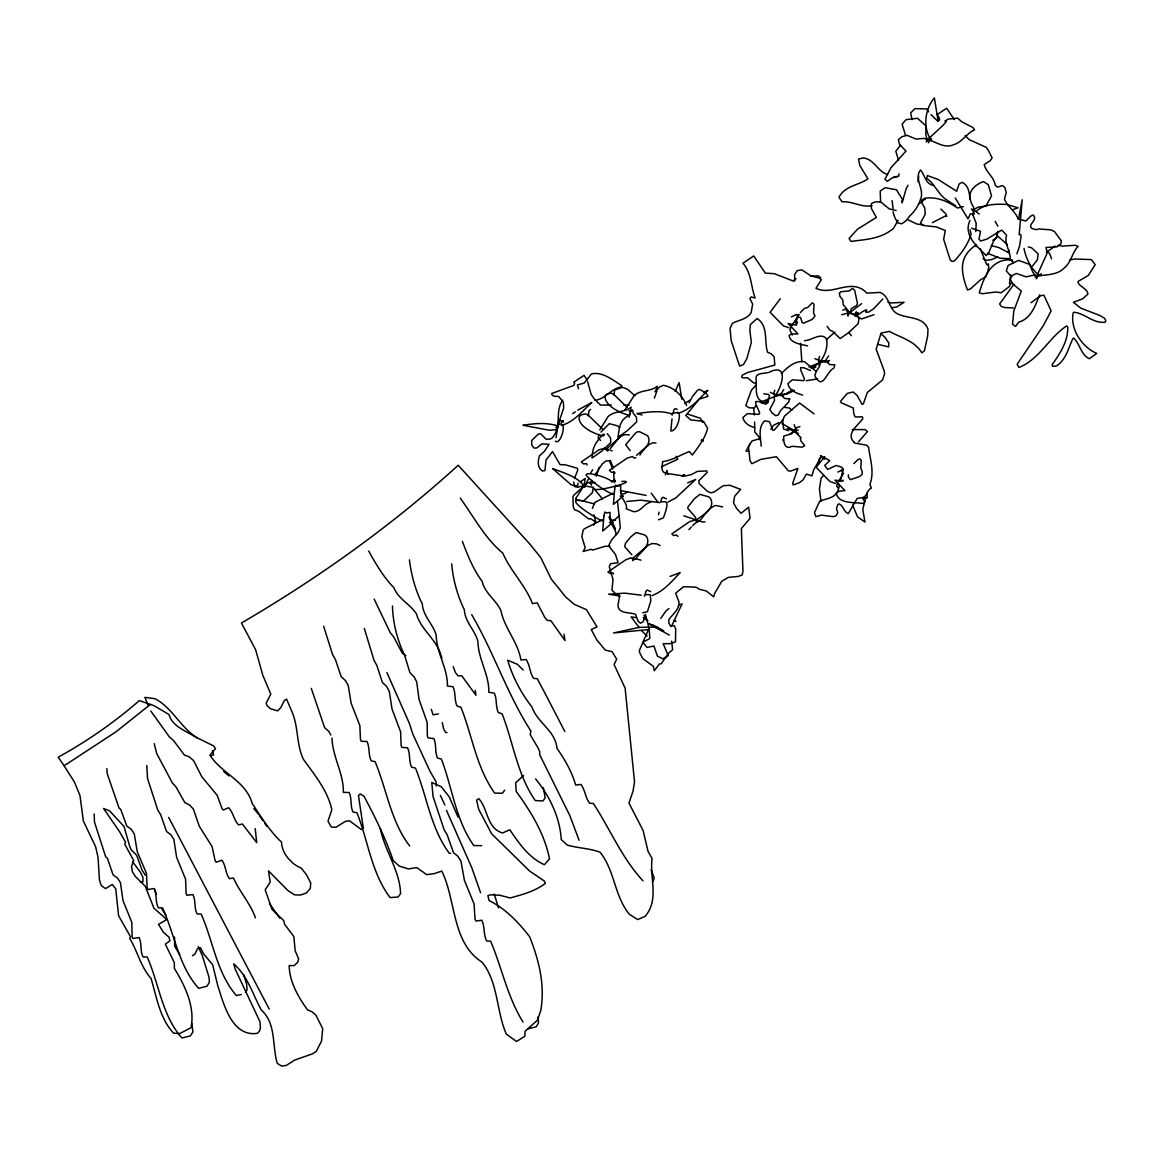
<?xml version="1.0" encoding="UTF-8"?>
<svg xmlns="http://www.w3.org/2000/svg" width="1164" height="1164" viewBox="0 0 1164 1164"><rect width="100%" height="100%" fill="white"/><g stroke="black" fill="none" stroke-linecap="round" stroke-linejoin="round"><path stroke-width="1.5" d="M782.164 421.746L784.434 416.174L799.566 403.035L814.087 413.875M938.155 121.274L934.386 97.907C925.191 108.587 922.805 126.396 930.167 138.589L930.924 138.851L928.392 142.794M555.359 441.098C560.641 446.321 568.556 418.473 558.138 424.976L555.999 437.708M444.837 805.008L440.385 795.39M578.013 483.235L577.941 485.112L575.06 486.828L573.561 482.071M955.644 205.752L944.877 198.738L941.021 195.014L931.142 182.093L926.835 178.238L927.344 175.546L938.199 179.503L956.663 191.245L959.107 184.028L962.017 182.311C972.202 187.258 967.342 199.568 973.642 207.032L973.046 215.195M480.557 892.701L471.886 867.937L446.467 810.406M613.981 395.163L614.636 390.1L622.507 387.292L627.512 389.227L634.904 395.716M588.329 415.795L589.013 410.732L590.686 409.437M975.825 231.607L976.189 223.328L972.493 213.812L970.369 213.9L967.997 218.847L955.251 198.011M1012.331 261.042L1012.433 260.067C991.437 257.579 983.813 277.25 979.302 292.833L982.372 293.75L995.278 292.062L1001.331 292.688L1009.159 286.693L1011.065 283.259L1009.45 283.521L1010.818 274.966M819.674 365.569L820.955 360.942L827.968 361.189M917.96 181.686L918.702 175.982M672.006 418.924L670.799 430.942C677.768 431.902 682.817 409.903 676.459 412.653L672.967 413.22M1018.544 219.094L1022.21 199.757L1019.169 234.735L1020.668 234.459L1021.046 236.685L1019.548 246.099L1016.856 253.854M658.591 514.808L659.042 512.131M818.729 462.399L819.514 458.049M902.056 203.031L906.218 188.583L908.095 185.338M997.912 231.33L996.631 237.863L992.848 240.279M899.103 173.902L898.637 176.288L893.836 176.87M579.075 840.263L569.865 815.629L539.645 754.65L539.776 751.755L538.146 748.132L530.202 734.571L530.9 731.065C507.198 694.21 493.842 652.393 471.682 614.636M840.481 481.168L843.173 468.685L841.266 466.982L836.087 465.498L827.72 469.383L824.679 465.498L829.757 460.609L821.551 456.172L813.665 469.834L811.948 475.814L806.361 474.126L803.116 479.815L799.406 482.711L793.164 484.952L792.669 483.351L797.907 468.423L790.414 471.158L788.29 470.751L776.388 456.71L761.009 459.329L751.886 463.709L750.009 460.755L748.452 446.365L752.06 440.909L760.281 438.566L754.767 431.873L754.636 422.037M789.396 434.448L794.314 431.277L796.045 427.959L799.93 426.577M672.181 414.966L672.341 414.224M644.216 596.114L644.871 595.561M969.947 220.447C962.919 235.841 977.964 246.623 986.126 255.6L988.512 253.243L993.547 241.166L997.155 236.074L996.791 232.742M584.153 485.228L585.172 478.491L580.167 481.94M974.312 208.603L973.541 212.488L974.37 213.987M558.589 423.187L563.667 408.113L563.405 402.322L558.749 396.56C556.436 396.124 551.721 396.953 551.692 393.534L573.648 385.459L574.696 383.625L573.765 382.185L584.11 375.346L587.107 379.988M436.34 785.991L436.034 781.771L429.923 771.077L412.827 734.135L409.379 723.368L386.885 672.501M584.095 487.149L588.62 478.768M665.313 474.868L667.001 470.431L667.801 474.563M599.169 467.288L596.317 476.149M865.783 497.464L862.771 509.454L864.968 522.069L857.504 516.787L852.63 505.118M592.374 508.304L594.804 502.426L612.977 493.274M980.35 248.951L986.374 263.733L987.174 265.028L988.367 263.864L988.789 267.589L987.581 271.925L985.792 276.756L980.379 279.898L970.572 288.847L967.459 289.996C961.129 272.842 957.797 257.259 976.072 244.964M649.032 628.269L639.429 650.4L639.545 652.422L642.848 658.664L653.426 666.361L654.27 670.784L659.391 663.96L661.152 663.829L668.733 652.975L672.617 649.861L671.657 641.117M1047.091 253.33L1036.615 276.435L1033.486 275.228L1026.081 276.828L1016.376 273.467L1012.244 275.504L1010.192 279.069L1012.855 283.987L1021.279 291.015L1013.786 310.992L1012.549 324.29L1015.59 326.4L1018.558 322.283C1031.319 318.47 1035.131 305.695 1039.67 294.943M795.405 323.054L797.849 316.826M837.6 482.958L836.581 486.086L838.138 488.109M861.666 303.644L849.749 312.636L847.741 315.91M608.248 449.624L607.433 450.759M790.967 327.099L789.934 330.081L792.32 335.028M652.96 881.512L654.255 877.86L651.083 869.93M556.756 429.225L558.836 421.761L560.262 420.408L563.623 421.979M774.788 390.246L773.827 392.923L775.209 396.357L779.065 394.712L779.924 395.411L783.765 389.693M819.587 356.504L818.612 359.196L820.023 362.644L823.923 360.956L824.81 361.64L828.637 355.922M901.576 201.459L902.58 199.641L896.411 189.761L885.106 187.739L880.217 190.983L880.566 202.347M629.157 417.265L631.121 407.167C624.588 412.784 614.417 410.456 608.03 416.625L599.766 429.909M839.302 484.297C838.516 497.741 829.074 497.945 819.791 501.015L814.465 512.669L815.877 516.612L821.493 515.099L833.308 516.685L836.276 515.608L837.76 512.771L836.465 508.45L837.993 504.274L839.215 503.896C843.507 505.787 843.755 511.927 848.25 513.659L857.155 498.454L861.607 497.741C867.733 497.261 866.438 489.738 871.429 488.123L869.901 484.384C874.63 472.031 870.148 459.576 868.562 447.209L866.496 445.186L854.696 443.033L853.867 442.058M654.401 398.088L656.889 391.06L655.87 390.755L657.209 386.244C650.676 391.89 640.447 389.503 634.06 395.716L624.733 410.194M677.928 536.386L676.502 535.076L673.519 535.498L671.861 533.854L689.786 521.559L695.636 519.915C702.227 520.89 695.01 522.039 692.653 525.837M603.17 434.128C596.026 442.233 592.491 446.35 592.025 458.019L601.395 451.428L610.751 442.655L610.591 437.984L607.317 433.706M574.463 478.52L577.839 469.849L577.359 468.292L565.049 464.712L560.117 464.698L552.493 451.588L546.003 460.042L544.956 470.547L542.409 471.027C537.259 467.855 537.783 460.813 539.499 455.808L544.33 451.428L549.073 444.328L541.886 443.848L536.677 448.009L534.101 448.067L531.73 445.084L531.672 440.501L538.321 434.143L540.693 433.765L546.047 439.192L550.165 439.119L552.333 437.81C562.678 425.369 554.224 411.721 562.838 400.125M660.774 618.375L665.968 610.925L668.951 608.568M898.157 220.272L893.414 228.493C880.741 238.984 866.205 239.362 851.059 241.414L849.036 238.518L857.577 229.133L876.346 217.45L871.414 208.458L871.341 203.584L875.444 201.794L880.901 202.07L889.209 208.88L896.135 210.538M671.381 626.479L682.075 603.883L678.801 604.887M816.24 371.476L814.771 375.608C822.89 391.628 826.324 371.301 833.846 368.173L834.879 364.87L829.801 364.594L827.72 362.819L828.157 361.873L821.478 361.829L818.874 362.833L819.441 366.558L816.24 371.476L804.499 361.742C794.954 360.331 787.461 367.315 781.335 373.629M598.893 434.696L598.165 438.144L600.58 440.501M689.059 402.831L692.536 396.357L697.716 390.115L699.389 389.387L705.704 392.661L708.105 396.386L699.36 399.048L685.742 415.504L690.863 419.942L703.478 421.324L707.61 428.163C705.413 438.028 698.429 446.787 692.391 455.008L689.277 451.574C680.285 455.066 672.385 460.289 662.607 461.657L661.952 469.107L663.247 471.958L666.026 473.326L684.752 476.134L691.125 474.665L697.382 471.42L706.708 470.882L707.203 472.439L698.837 480.732L699.244 483.729L707.45 491.353L710.826 492.838L713.808 492.183L723.281 485.708L729.784 485.272L740.639 489.375L734.688 496.155L733.509 502.804L736.506 508.362L741.061 513.295L748.641 507.228L750.111 518.286L741.352 528.558L742.952 571.582L742.079 574.987L738.514 576.384L728.315 577.402L721.811 581.2L714.623 593.465L713.75 596.87L706.257 590.934L699.418 589.304L696.203 587.194L683.574 586.671L675.644 593.218L679.034 602.152C679.252 609.878 672.603 614.156 668.762 619.714L668.922 623.293L670.537 626.014L674.262 625.621L675.702 628.895L675.469 641.873L670.1 643.677L663.174 643.677L668.238 655.667L662.883 658.853L657.427 656.074L653.95 646.049L646.966 647.417L643.459 642.979L643.226 642.048L649.818 638.512L649.148 627.542M791.753 325.847L799.071 314.44M620.281 435.933L609.921 449.202M590.264 483.162L591.836 480.397M782.921 439.512L782.936 440.574M675.295 391.235L679.136 382.592L681.769 399.194M838.386 481.649L843.624 473.122M245.415 992.383L247.059 989.822L246.695 984.599L243.654 974.428M824.767 456.594L816.182 467.346L829.816 481.43L835.49 483.467M590.715 472.773L592.651 469.805M750.402 443.571L745.949 451.152L748.685 451.385M843.1 480.135L843.012 481.139L834.995 480.179L844.904 490.611L838.749 491.31L836.305 493.158C838.138 504.23 855.249 502.091 863.63 503.532L864.779 501.757L862.611 498.25L867.238 497.726L866.918 493.172M594.993 474.854L602.428 463.796L605.891 461.017L609.412 460.74L612.701 469.048M639.894 455.095C643.095 448.707 652.437 444.066 647.708 435.758L639.691 431.771L637.319 431.829L635.093 433.517L625.723 444.764L630.19 450.686M1013.96 284.205L999.614 304.008L1001.36 306.481L1004.445 307.485L1013.32 307.98M797.878 315.75L798.649 314.687M504.696 790.167L502.412 793.237L494.685 793.077C476.323 767.629 472.337 735.692 460.9 707.188L457.059 706.068C454.164 700.044 455.881 692.929 453.014 686.731L447.383 686.033C447.936 668.383 436.456 653.091 436.224 635.369C433.183 623.948 423.056 616.469 422.299 603.825C415.446 590.628 411.227 574.725 409.437 559.855M976.145 211.528C983.435 203.889 996.224 203.976 1006.133 204.398M600.959 432.077L609.325 423.667L617.837 425.937L619.612 427.552M1046.32 252.443L1055.079 246.055M882.763 299.046L873.437 308.998L868.359 312.199L865.667 312.054C871.487 303.353 847.101 324.29 858.086 312.665L855.205 313.363L856.442 311.734M593.655 525.226L595.706 521.574L593.844 514.808M823.355 475.567L821.071 478.229L819.427 489.113L821.042 501.509M780.317 298.741L770.073 312.316L783.387 325.847L788.945 327.797M671.817 414.602L672.719 413.584M755.931 385.139L751.362 390.289L745.789 405.479L748.859 407.72L753.705 408.011M635.646 559.258C639.531 551.867 651.564 546.454 646.66 536.691L644.856 535.033L636.17 532.515L630.772 536.88L625.461 543.282L624.719 546.716L631.863 554.821M1036.135 278.807L1037.255 277.57L1032.788 272.201L1029.704 264.432L1018.471 260.372L1008.14 265.45L1006.278 270.848L1011.618 277.047M630.437 413.773L629.084 415.272C620.528 413.307 603.927 405.392 605.193 395.818L607.026 393.999L611.129 393.214L613.675 394.203L627.207 407.487M858.465 441.884L867.442 431.568L865.172 429.589L852.194 429.589M900.601 145.18L895.814 151.204L898.506 160.225M604.683 434.419L603.258 435.976C594.702 434.274 577.562 426.33 579.236 416.727L581.142 414.85L585.361 413.948L587.966 414.893L602.719 429.24M558.065 425.311L555.999 427.421L557.774 426.882M654.925 391.773L659.77 386.855L663.335 385.313C673.694 387.161 682.788 395.673 686.571 405.494M688.884 529.62L691.387 527.103M1032.526 266.003L1037.415 259.805L1038.157 253.854L1031.551 247.801L1028.278 246.913M813.287 368.362L815.891 366.951M627.847 416.115C619.292 420.408 619.306 429.21 617.938 437.271L627.338 430.665L636.693 421.877L636.461 417.265L633.085 413.045L632.605 409.961L629.811 411.241M826.222 339.786L834.923 332.104M619.452 515.463L614.708 519.842C605.047 520.483 618.273 529.838 615.552 535.251M800.366 312.578L804.382 308.475L807.845 307.398L812.37 302.727L814 304.211L813.578 313.116L815.018 315.939L812.225 319.402L803.436 323.243L802.156 322.457L800.512 317.379L797.195 317.292M523.582 775.617L515.71 782.732L516.147 791.316C531.017 811.846 544.534 833.671 549.51 858.886L544.403 864.692C528.878 857.868 519.028 843.318 509.803 829.786L502.484 832.973C486.61 828.128 488.269 809.213 478.811 798.693L476.614 800.148L478.637 809.096L491.601 833.759L529.62 871.065L544.141 880.872L545.436 883.243C535.484 891.188 522.345 894.549 510.21 897.968L499.676 895.218L490.466 894.825L487.92 895.669L489.026 900.514C505.671 908.749 518.431 922.325 529.693 936.787C538.932 960.256 545.276 985.268 540.736 1010.585L537.521 1020.13L525.139 1031.188L524.775 1036.309L516.54 1041.489L506.296 1034.083C496.184 1010.963 498.352 982.081 481.998 962.119C451.603 942.709 456.143 900.15 441.796 871.079L434.303 873.626L426.679 874.644L416.799 867.602L408.404 868.926L399.252 866.074L393.185 860.545C385.59 838.24 375.041 816.895 363.91 796.147L360.113 793.964L358.483 795.623L363.372 828.433M606.59 448.868L621.314 436.136L624.981 434.565L629.404 434.914M557.367 426.781L555.999 429.647L549.364 430.243L522.956 425.267C534.698 423.492 546.309 422.154 558.036 426.009M682.701 476.28L684.548 474.621L681.653 475.829M561.208 422.547L563.376 420.626M626.77 492.125L625.301 493.405C615.64 494.045 628.88 503.328 626.188 508.741L633.623 511.694C641.219 512 643.721 503.386 650.822 502.208M1041.402 273.846L1035.247 277.148M150.374 704.424L115.993 731.807L66.843 763.991L63.962 765.563L58.2 757.197C87.111 741.235 114.479 722.306 139.345 700.568L153.954 705.66L168.998 714.521C172.316 726.54 185.789 730.774 195.217 736.856L213.536 745.877L215.515 748.67L209.913 755.13C221.757 773.711 246.055 781 252.21 803.524C261.187 816.939 269.67 831.125 281.543 842.154C281.761 848.6 284.918 855.933 291.276 861.375C293.735 864.707 297.897 866.394 301.403 868.271L306.787 875.183L310.744 883.098L310.293 888.452L306.234 893.108L300.341 895.058L294.434 894.81L287.915 890.562L268.535 870.89L270.193 882.21L265.188 889.82L272.041 909.404L283.769 920.608L284.496 924.1L293.866 936.613L295.161 950.741L298.653 958.932L297.722 962.25L294.157 965.625L289.181 965.553C289.429 981.849 298.246 996.922 307.442 1009.828L312.156 1011.865L315.822 1015.081L322.704 1028.627L321.555 1040.965L316.419 1051.165L312.461 1053.857L294.725 1060.055L286.344 1065.409L281.601 1066.093L277.221 1063.241C271.896 1045.403 276.537 1023.68 261.187 1009.886C252.675 994.158 247.772 976.087 233.746 963.908L235.172 969.045L260.023 1021.846L260.387 1027.667L259.528 1031.028L257.331 1033.37C231.84 1037.022 223.735 1004.081 217.843 985.908L212.634 964.709L203.627 953.927L200.397 947.729L197.531 948.675L194.926 954.102L192.424 955.746M1031.071 302.698L1040.529 295.787L1043.919 295.19L1051.107 310.904L1043.366 325.585L1017.176 364.216L1018.937 367.475C1039.437 359.414 1048.939 337.473 1066.646 325.949L1067.737 327.084C1068.217 341.183 1059.953 353.609 1052.154 364.652L1052.518 366.296L1056.272 366.005C1066.108 360.069 1068.276 348.094 1072.961 338.462L1073.775 338.113C1080.105 344.166 1081.109 355.195 1089.359 358.701L1096.779 353.42C1082.229 347.367 1069.861 329.15 1073.193 312.854L1073.761 312.258C1084.659 313 1093.025 323.708 1105.145 322.224L1105.8 320.595L1104.592 318.354L1100.082 315.56L1080.876 308.198L1073.383 302.276L1082.505 298.944L1087.933 294.055C1087.467 288.206 1077.588 286.009 1078.024 281.499L1088.311 275.402L1095.179 264.665L1091.497 259.616L1074.736 258.975L1069.745 259.994M778.876 422.561L773.405 425.398L770.859 429.283M793.775 280.335L795.987 278.574M792.757 389.765L782.397 395.818M1008.271 251.322L1009.334 250.507M632.576 560.713L634.133 559.535M827.255 362.077L829.525 360.418M636.475 455.342L649.352 444.357L653.033 442.771L655.987 443.004M705.049 521.85L702.474 521.967L683.821 515.841M794.255 431.073L796.045 429.836L794.212 424.656M684.81 403.457L690.208 399.921M572.601 413.642L575.307 411.823M577.751 410.15L591.836 402.482C582.495 410.863 573.794 422.154 561.237 425.5M918.585 203.976L922.79 201.241L921.713 200.281L925.395 199.379M756.12 405.712L753.705 408.491L754.33 414.951M602.399 519.741L584.27 528.834L583.135 530.362L581.84 536.633L585.216 547.808L583.179 551.445L591.225 549.263L592.636 550.092L605.004 546.309L609.863 546.134M773.565 397.317C780.084 391.802 790.458 363.925 771.397 371.156C767.265 374.619 755.567 371.418 755.989 378.504C757.138 386.099 753.544 399.034 763.264 401.813M926.064 141.877L927.592 141.077L925.729 134.457L926.093 125.988L917.508 118.291L906.014 119.659L902.115 124.213L905.432 135.009M703.638 392.443L707.843 390.377C698.909 398.961 690.136 409.975 677.783 413.424M853.896 463.578L857.955 459.576L860.196 458.922L861.244 460.42L860.793 468.321L862.335 471.696L862.044 474.301L859.643 476.542L850.462 479.641L848.425 477.211L848.352 474.723M843.187 469.659L837.92 472.031M584.27 485.344L581.927 486.392L584.415 486.974M931.564 139.535L926.34 139.389M932.335 222.659L945.474 215.966L946.725 216.446L945.706 213.652L940.847 209.069M768.502 402.046L765.796 404.272L759.044 401.609L755.785 401.507L755.654 403.617L759.728 412.929L758.899 414.355L747.361 413.671L742.908 417.527C743.956 423.085 749.601 426.373 754.723 427.552M810.741 367.882C822.104 364.07 828.521 350.219 826.658 338.971C820.926 331.711 811.686 340.659 804.571 340.674M766.028 401.536L768.473 400.445M791.433 316.884L796.583 314.396L797.791 316.433M842.794 310.206L846.01 308.838L846.374 310.439L849.749 312.636L861.651 318.951L873.989 314.673M997.926 256.909L991.321 259.674L985.835 260.387L983.042 258.495M797.529 321.846L796.263 325.222L788.159 323.534L797.951 333.952L791.695 333.937L789.163 335.348C789.556 343.235 801.72 344.399 807.569 345.883M808.965 367.024L820.023 362.644L818.656 361.553M760.98 402.06L775.209 396.357L776.141 394.669L787.33 393.956L794.459 390.377M670.1 576.398L680.14 572.557C672.064 581.273 663.509 591.443 652.131 595.502M687.662 482.842L695.665 479.452L675.731 497.974L667.903 502.106M635.879 457.539L634.278 458.165L632.387 456.521L627.047 458.223L609.383 470.285L611.333 472.235L614.461 472.017L614.927 473.239M1036.615 276.435C1045.81 274.166 1056.606 275.737 1064.172 268.069C1071.142 262.555 1072.422 251.977 1078.126 246.332L1075.274 245.269L1062.383 246.113L1058.076 245.415M608.903 450.381L606.779 450.512M1012.811 209.695L1018.02 207.803L1007.515 204.66M963.414 206.668L957.375 208.007C947.845 201.27 936.06 196.207 924.201 198.375L922.252 200.077L921.772 202.769L924.696 207.963L925.278 214.103L920.608 222.79L922.776 225.38L936.453 226.936L945.241 230.501L943.669 239.406L950.231 259.95L952.021 261.449L954.276 260.954C961.595 253.432 967.851 244.396 971.096 234.386L970.078 229.745M798.169 430.098L793.833 431.117L787.126 428.439M612.308 521.152L615.523 520.075M210.408 755.858L213.696 754.854L212.343 750.678M656.074 627.847L657.922 627.323M891.799 307.733L896.949 306.947L904.035 302.291L891.158 302.946L887.928 302.16M897.502 176.535L891.988 178.019L887.404 181.322L884.916 179.241L890.896 167.849L905.956 151.102L899.481 144.234L898.39 139.709L901.838 136.755L906.989 135.315L916.155 139.083L924.667 138.312L926.253 139.651C935.434 140.582 943.437 149.181 953.622 144.714C962.119 142.299 967.313 132.769 974.588 129.815L972.755 127.371L961.901 121.885L957.652 118.131L948.296 119.106L944.892 121.012L946.259 121.653L942.869 125.494L927.562 139.636L930.924 138.851M661.414 466.749L677.754 459.271L676.124 456.273M660.701 501.8L664.149 501.786C670.362 500.302 664.44 515.172 663.291 517.922L658.504 519.784M241.224 994.522L236.379 995.569C216.489 972.551 213.187 941.007 201.168 914.075L197.08 913.915C193.952 907.978 196.003 900.703 192.904 894.519L186.909 895.305L186.095 893.603L185.614 879.286L176.622 857.257L173.843 839.404L170.933 834.792L166.539 831.474L160.647 814.625L157.737 809.999L147.552 778.556L146.78 765.505M612.788 522.52L609.456 522.534M849.764 312.81L847.494 313.349L848.25 315.779M623.38 496.082L620.077 496.053M761.678 403.253L767.236 401.886L769.637 395.833L768.386 394.378L763.788 393.825M591.865 483.089L595.197 482.434M806.259 380.686L817.535 378.969M647.81 629.622L613.501 632.969L639.312 627.338L656.642 626.989M849.749 312.636L848.003 313L847.276 310.715M528.34 1028.801L536.298 1026.75L538.554 1022.618L537.972 1016.987M782.121 423.711L796.598 431.815M841.732 314.717L849.109 312.738L855.816 314.964M446.961 732.491L445.87 732.607L443.731 729.348L442.247 722.568M644.987 594.498L650.312 594.775L650.807 600.813L647.431 611.697L642.732 612.831M626.77 501.48L640.709 500.156L659.799 502.615M580.327 500.447C563.245 498.061 598.063 519.697 602.268 520.905M140.393 882.05L142.852 881.934L142.968 877.511L140.611 872.578L132.565 861.651M871.952 205.722C861.491 207.789 852.164 200.863 842.081 201.838L838.938 197.254C844.933 185.774 858.479 185.367 867.966 178.878L859.803 165.477L858.523 159.002L863.077 157.969C874.179 158.828 877.554 171.748 887.71 174.498M810.493 276.217L818.467 275.883L820.693 277.76M1009.523 258.684L1000.08 258.233L987.363 253.257M611.711 480.863L614.621 480.848M481.692 845.69L473.748 845.515C455.575 819.907 452.359 787.795 441.403 759.132L437.489 757.997C434.681 751.944 436.646 744.829 433.866 738.587L428.105 737.874L427.363 736.055L427.173 722.393L419.025 699.389L416.727 681.886L414.049 676.837L409.932 672.661L404.65 655.39C397.404 640.52 392.821 622.798 392.486 606.022M611.318 405.087L600.595 405.057L594.877 399.645L591.225 394.581L587.573 381.603M623.817 405.116L629.171 405.13M628.967 410.703L631.281 411.518M621.809 481.43C640.142 480.208 597.074 492.343 593.8 488.967M595.066 400.285C604.873 399.383 610.824 388.747 620.834 387.088L621.838 385.677C613.166 380.395 602.399 371.214 591.457 373.95L584.168 383.043L577.388 384.964L578.479 388.761M923.168 224.928L916.635 223.939L907.949 219.778M756.193 383.102L753.675 382.956L747.564 377.776L743.141 377.922L741.584 376.932L742.239 375.172L747.725 372.495L774.831 365.06L774.133 356.737L771.296 353.812L767.614 352.314C763.831 341.139 768.764 326.196 757.138 318.5L750.387 324.523L749.849 330.489L751.362 342.318L746.939 358.454L743.447 364.608L739.591 366.063L731.181 340.572L730.032 328.466L732.374 323.432C738.805 319.751 746.866 319.605 751.173 312.592L752.642 304.08L749.907 298.668L751.129 296.951L755.145 298.028C750.809 286.504 751.493 272.929 742.981 263.239L753.69 255.935L765.301 273.118L774.206 273.656L793.499 281.121L794.91 280.757L794.488 274.835L797.136 270.645L801.88 269.888L810.988 275.912L819.427 278.109L821.275 279.767L816.008 288.279C832.653 296.573 851.466 276.799 866.918 293.139L880.013 292.411C889.762 296.107 888.612 309.624 897.75 314.018C907.949 318.805 923.459 316.375 927.999 329.267L927.664 335.829L924.449 350.757L921.888 352.852C914.584 340.761 900.951 337.764 889.398 331.391L881.09 333.05L876.157 349.2L884.218 371.01L884.625 373.513L882.632 379.857L867.326 392.515L863.368 403.777L862.189 404.475L857.141 395.498L853.168 391.992L847.232 393.403L840.423 401.493L841.266 402.773L853.314 408.055L853.736 413.657L855.162 416.93L862.408 416.843L862.83 418.589C858.581 425.209 845.559 433.241 853.852 442.029M450.686 853.416L449.304 853.314C430.724 828.244 426.941 796.351 415.475 768.095L411.619 767.192C408.695 761.154 410.47 753.996 407.56 747.768L401.9 747.404L401.129 745.615L400.605 731.792L392.021 708.992L389.314 691.401L386.55 686.44L382.403 682.453L376.772 665.255L374.022 660.308L364.317 628.458M672.064 413.991C660.279 410.063 648.697 412.027 636.912 413.569L642.033 414.966M646.064 495.384L620.383 490.51M620.165 596.084L608.568 594.178L624.748 593.145L641.204 595.182M758.622 439.425L759.728 439.57M640.986 560.146L636.519 558.909M784.812 407.385L789.541 408.084L791.782 410.281M581.709 500.666L594.644 503.983M438.392 713.867L433.037 714.783L431.32 709.342M584.808 486.814L580.589 486.348L577.81 487.352L570.797 484.471L552.551 468.51C564.118 473.151 577.053 476.091 584.823 486.814M636.024 617.604L631.15 616.905L639.225 627.585M610.78 450.512L612.119 450.89M971.62 228.202L980.568 231.258L978.939 239.115L980.641 240.992L986.883 239.115L1001.753 230.079L1006.584 235.259C1003.659 243.756 1010.978 251.017 1010.119 259.514L1013.771 262.657M991.277 245.517L999.149 247.699L1009.45 253.155M878.253 344.428L888.641 346.916L888.83 342.943L884.727 337.022L880.828 333.719M933.877 185.425C925.467 184.436 925.002 175.109 920.535 170.017C913.682 178.194 924.551 189.223 920.724 198.738A36.899 34.193 -36.2 0 1 909.768 215.937L906.087 220.753L901.794 223.764L898.128 223.081A31.093 29.246 -15.1 0 1 893.064 211.673M673.811 620.819L675.891 621.474L674.378 620.034M701.223 440.472L703.274 441.156L701.79 439.657M802.665 395.033C796.7 393.403 789.134 390.551 787.912 383.64L792.335 379.813L803.713 380.657L804.542 379.231L800.599 369.774L800.73 367.635L803.96 367.795L810.581 370.559M647.169 636.082L641.32 630.51M687.764 414.137L700.379 418.269L702.721 422.459M669.285 635.064L648.741 623.526L662.491 631.034M612.904 494.322C603.199 489.971 594.571 483.555 586.932 476.192C581.2 469.659 610.576 477.706 611.988 482.187M643.226 617.487L647.897 620.863M814.916 358.643L819.601 360.636L819.834 362.571M663.786 630.844L652.32 624.617M660.046 545.494L656.525 543.85L652.044 543.544L648.333 545.13L632.314 558.618L632.969 559.258M770.161 392.355L774.773 394.378L775.035 396.284M722.582 506.907L715.787 505.467C707.93 507.897 704.453 515.87 699.113 521.37L696.901 521.457L695.272 516.932L688.055 508.799L687.779 507.228L694.311 498.818L699.84 494.365L708.701 496.81L710.535 498.483C715.845 509.337 702.11 514.764 695.752 520.73L696.785 522.01M650.691 591.588L647.286 590.061L645.787 591.399L645.336 594.062M979.331 214.132L973.832 209.971M666.39 498.832L663.014 497.275L661.53 498.629L661.065 501.335M794.314 431.277L798.14 433.401L798.431 434.638M361.466 829.626L349.491 820.766L345.359 821.391L335.872 827.313L331.216 826.964L328.001 821.158L331.827 809.693C327.651 790.56 314.615 774.962 303.455 759.365C296.369 744.814 298.566 727.907 292.411 712.834L286.591 699.142L284.249 700.612L280.815 707.567L277.701 710.898L270.397 708.716L266.963 705.428L266.163 703.187L270.805 694.093L262.831 675.353L255.614 649.672L241.443 623.016C318.645 577.882 391.992 525.473 458.194 465.28L529.926 544.17L540.765 557.6L551.154 578.915L565.602 596.87L574.114 604.247L586.394 609.66L597.016 626.872L591.268 629.593L596.681 639.764L605.265 650.094L612.104 651.665L616.687 659.202L614.068 664.571L625.126 688.157L634.54 781.917L633.012 791.258L628.953 803.073L643.139 830.543L648.013 851.291L652.102 858.494C649.396 878.078 659.566 899.554 645.118 916.33L637.683 919.589L629.375 914.293C614.257 895.945 614.912 870.643 600.086 852.252C589.741 848.265 578.144 848.207 567.319 845.108L561.208 839.535C560.088 817.579 549.364 795.667 535.586 778.92M595.517 521.778L590.439 518.649L588.737 518.955L578.901 511.403L574.434 509.643L573.255 506.587L572.95 496.548L573.896 495.078L587.558 482.856L589.537 482.347L591.603 485.272M405.829 655.594L402.337 653.251L393.752 637.014L390.216 632.59L374.153 599.082M677.201 409.393L675.266 408.579L673.796 409.961L673.316 412.711M1007.369 244.6L997.533 235.972M824.519 459.3L820.533 455.662M197.633 738.151C180.624 727.864 172.709 708.061 155.059 698.72L144.903 697.367L147.988 705.02M841.194 470.111L842.721 471.304M223.517 771.325L228.944 775.981M1038.594 274.995C1030.809 268.331 1025.906 258.321 1023.985 248.412M969.947 237.281L971.183 238.402M523.189 669.984L517.325 664.28L507.679 660.221C512.611 677.026 521.385 693.613 532.094 707.203C537.637 723.237 555.199 730.264 556.989 748.292C564.933 759.772 571.917 771.747 575.671 785.031L580.982 784.434C585.186 790.138 585.361 797.646 589.551 803.189L593.334 803.451C610.125 829.088 621.823 858.043 642.965 880.813M965.087 135.591L969.234 139.651L986.243 147.362L988.134 150.04L992.121 157.824L990.331 160.574L984.206 164.604C986.024 172.33 994.231 177.132 995.278 185.367L997.475 187.142L1002.553 185.585L1004.75 187.375L1006.278 192.54L1004.445 199.102C1007.355 206.479 1015.255 211.15 1018.18 218.978L1025.921 221L1030.62 216.228L1033.006 214.947L1034.025 216.009C1037.066 220.913 1026.866 224.958 1032.104 228.566L1036.207 229.657L1038.783 228.973L1050.947 229.846L1054.569 231.636L1061.408 240.933L1060.855 243.814L1056.897 246.841L1046 247.466L1046.596 250.42L1049.579 253.65L1051.601 258.801M930.967 114.567L937.529 120.969L939.494 120.154L939.537 118.655L937.355 114.465L946.652 108.252L954.276 119.543M658.126 502.484L651.258 493.158M609.078 517.616L611.187 519.857M409.641 845.922C390.726 821.318 386.812 789.556 375.084 761.62L371.185 760.834C368.188 754.854 369.963 747.666 366.995 741.483L361.277 741.308L360.476 739.533L359.865 725.667L351.077 703.056L348.24 685.451L345.417 680.562L341.212 676.691L335.421 659.581L332.613 654.692L323.636 626.217M602.385 498.789L593.364 487.876M253.825 808.602L258.452 814.102M788.465 430.651L783.619 429.065L782.572 420.277L774.307 430.025L772.823 430.302L769.491 421.659L764.719 420.83C757.662 427.392 760.718 437.708 761.183 446.132M848.731 332.366L851.335 335.727M857.708 316.026L859.047 317.83L858.174 323.665L849.007 332.366L840.19 338.579L832.726 331.449L829.685 329.95L827.138 326.327M269.524 903.599L279.724 918.207M971.373 208.938L972.376 210.306L978.109 207.192L985.966 205.941L991.539 195.901L988.251 184.625L983.376 181.599C975.883 184.334 968.288 190.605 969.859 199.364M165.826 915.21L161.956 908.837M150.825 711.015L169.333 736.87L173.509 740.508L184.334 754.97L189.441 756.978L193.588 760.601L201.838 776.766L217.115 795.259L222.091 808.616L223.372 810.013L228.639 807.729C233.411 812.69 233.862 820.154 238.591 824.912L242.388 823.996L256.735 842.62L255.192 828.666M63.962 765.563L74.394 781.961L79.952 795.434L83.386 821.027L95.608 846.679L98.038 857.301L99.464 880.188L101.268 885.557L105.531 888.612L112.297 884.451L115.745 888.787L118.583 915.69L130.47 936.714L129.786 938.548C137.599 951.424 140.859 967.08 151.044 978.444C156.704 997.257 159.744 1018.282 173.567 1033.166L179.678 1033.574L191.027 1027.739C195.232 1006.758 185.003 985.777 174.338 968.332L174.338 962.628L165.332 944.149L169.959 940.745L168.998 937.151L163.455 932.32L158.508 924.347L165.928 920.084L165.404 918.294L153.983 908.255L145.194 886.182L135.257 876.376L132.361 871.705L131.547 866.263L133.729 860.603L124.795 844.293L125.523 842.198L119.732 831.94L103.567 808.471L109.634 810.915L124.024 826.455L129.684 846.286L131.241 849.749L136.755 855.438L142.081 870.236L145.325 875.212M928.697 111.86L926.675 108.921L914.962 108.616L910.684 112.835L912.052 119.616M259.368 815.44L263.006 820.795M264.825 823.472L266.803 826.353M255.483 917.829C250.275 903.191 239.726 892.133 233.411 877.976L229.439 878.66C225.307 873.335 226.02 865.769 221.888 860.211L216.213 862.218L215.122 860.691L212.052 846.504L199.335 826.338L193.37 809.053L189.703 805.037L184.829 802.607L176.011 786.922L172.33 782.877L156.631 753.37L154.245 743.621M460.26 498.119C473.894 516.991 484.893 538.248 502.79 553.104C510.589 571.248 525.444 585.245 532.428 603.592L537.288 602.923L544.767 617.371L547.269 620.441L550.805 620.601L564.991 640.535L564.002 634.22M643.998 615.407L645.744 618.055M523.029 1022.007C507.373 997.053 502.033 967.91 490.611 941.196L486.61 941.021C483.322 934.619 485.039 926.85 481.765 920.229L475.945 921.059L475.072 919.24L474.039 903.919L464.407 880.333L460.988 861.258L457.976 856.326L453.567 852.776L447.165 834.777L444.153 829.845L433.023 796.336L431.771 782.441L441.229 786.704L449.188 796.743L458.049 817.113M179.736 954.8L174.629 946.07L174.542 937.02M995.089 221.364L997.955 226.252M168.693 817.448L269.248 1009.101M330.838 735.066L328.772 731.399L324.567 727.515L311.297 688.375M615.494 528.922L609.936 517.02M612.861 466.677L610.242 460.42M620.543 490.539L621.212 493.172M564.816 731.487C555.635 713.736 546.658 696.378 537.302 678.743L533.578 678.365C529.736 672.734 530.013 665.342 526.172 659.552L520.89 659.959C518.111 642.121 504.463 628.414 500.942 610.649C496.024 599.766 485.01 593.655 482.1 581.273C473.384 569.705 467.462 554.966 462.384 541.376M615.45 481.518L614.228 479.233L614.694 481.227M609.267 516.845L612.017 522.709M613.53 573.954L613.05 572.964L609.892 573.503L607.899 572.048L625.766 559.797L631.164 557.76L633.085 558.938L634.977 558.473M198.156 946.492L202.201 955.28L208.996 977.076L209.404 982.285L206.959 986.199L198.68 988.352C178.412 965.873 174.847 934.459 162.509 907.876L158.377 907.833C155.161 901.955 157.198 894.665 153.997 888.539L147.944 889.5L147.115 887.826L146.519 873.495L137.25 851.684L134.282 833.861L131.299 829.321L126.847 826.12L120.736 809.387L119.092 808.165L107.19 773.565L106.855 768.647M621.649 494.074L622.755 496.679M648.508 626.13L645.423 614.388L643.299 621.591L640.506 623.249L638.207 621.343L635.559 614.359C629.578 611.813 618.593 614.447 617.924 605.207L619.437 597.147L618.913 594.295L615.581 593.698L611.958 590.133L613.035 579.454L609.252 566.679L610.649 563.711L618.113 562.707L615.48 554.457L609.194 546.542L609.223 544.345L611.784 539.689L618.171 532.428L620.354 527.699L617.502 501.466M975.854 245.691L976.276 246.666M587.136 464.945L586.598 463.709L583.411 463.898L581.316 461.904L598.936 449.901L604.334 448.242L606.342 449.915L608.219 449.362M368.712 551.038C375.71 563.725 383.654 577.373 393.854 587.631C398.51 599.329 410.063 603.927 416.436 613.908C420.844 629.68 436.122 638.992 440.719 654.517M453.131 666.521L455.604 672.908L458.136 675.891L461.715 675.717L475.945 695.272L475.232 690.368M441.127 655.725L441.942 658.126M154.696 889.209L156.412 894.359M494.234 894.068L498.527 907.964M557.92 425.849L558.284 427.057M191.696 1023.316L192.962 1031.944L190.387 1035.873L181.919 1037.997C161.883 1015.299 159.061 983.755 147.202 956.983L143.012 956.939C139.884 951.003 142.139 943.742 139.054 937.558L132.885 938.49L132.085 936.816L131.838 922.441L122.991 900.514L120.43 882.647L117.535 878.078L113.083 874.862L107.321 858.072L105.691 856.85L94.502 822.148L94.139 813.956M543.355 787.693L545.174 798.009L542.904 800.978L535.251 800.541C517.209 774.671 513.309 742.588 502.106 713.794L498.308 712.528C495.471 706.49 497.173 699.375 494.365 693.162L488.793 692.26C489.389 674.625 478.142 659.217 477.953 641.495C474.985 630.03 465.047 622.318 464.32 609.674C457.467 595.822 452.985 579.41 451.69 563.856M331.987 738.005C332.497 756.92 343.817 773.565 343.351 792.349L349.2 792.539C352.066 798.78 350.058 805.939 352.968 811.977L356.941 812.763C368.188 840.859 371.36 872.782 390.086 897.56L398.117 897.008L400.576 893.646C399.863 870.308 384.644 850.797 380.352 828.55M797.82 315.371L797.98 316.375M892.075 200.543L893.05 208.458M801.821 361.64L800.585 343.293M613.632 472.308L614.388 482.754M603.883 515.928L602.734 531.002L610.474 524.324L611.376 521.428L610.023 519.973L610.023 512.393L606.488 512.975L604.887 512.044L603.883 515.928M614.636 489.04L613.399 504.376L621.067 497.901L621.969 494.991L620.659 493.449L620.718 485.708L617.226 486.13L615.654 485.112L614.636 489.04M789.672 398.859L788.595 402.177L780.535 410.572L778.25 414.966L775.704 415.679L772.008 412.944L769.826 409.393L774.555 400.314L774.089 396.546L778.832 395.367L783.183 395.716L782.732 396.662L784.725 398.481L789.672 398.859M793.426 430.462L791.971 433.619L783.75 436.107C783.547 440.05 783.692 448.067 789.454 447.427L791.767 446.278L802.272 447.151L804.731 445.667L800.963 441.112L800.265 438.057L801.079 437.751L793.426 430.462M575.744 498.527L576.093 500.171L583.804 500.855L592.331 492.721L593.349 487.381L583.877 485.795L575.744 498.527M839.419 293.328L839.826 296.223L842.794 299.948L843.216 304.677L850.491 313.465L851.204 308.736L856.471 305.594L857.49 303.644L854.682 290.331L852.485 288.41L849.458 290.913L840.845 291.742L839.419 293.328"/></g></svg>
